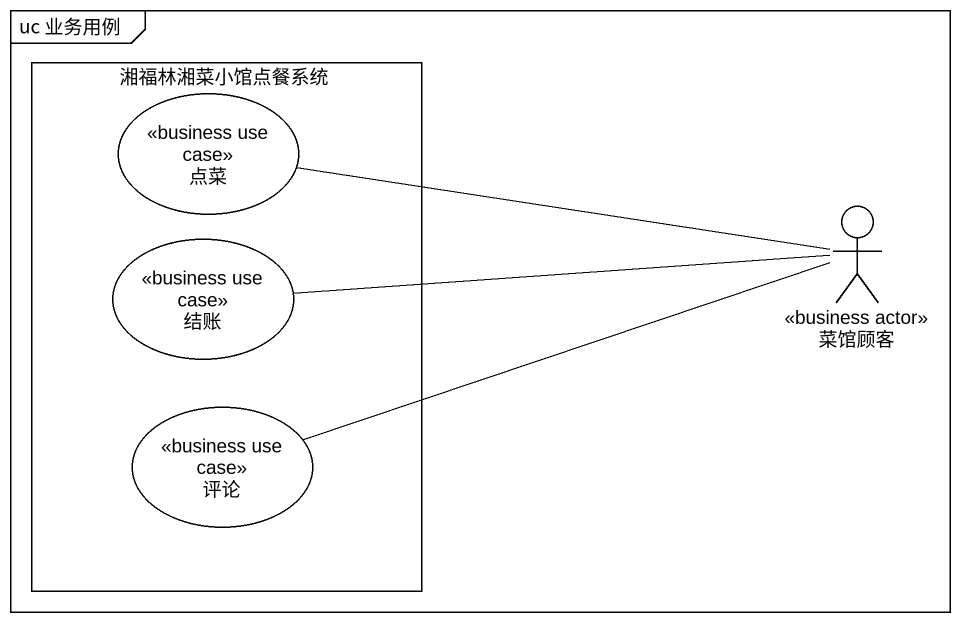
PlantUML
@startuml
mainframe uc 业务用例
rectangle 湘福林湘菜小馆点餐系统 {
  usecase 点菜 <<business use case>>
  usecase 结账 <<business use case>>
  usecase 评论 <<business use case>>
}
actor 菜馆顾客 <<business actor>>
点菜 -right- 菜馆顾客
结账 -right- 菜馆顾客
评论 -right- 菜馆顾客
@enduml
